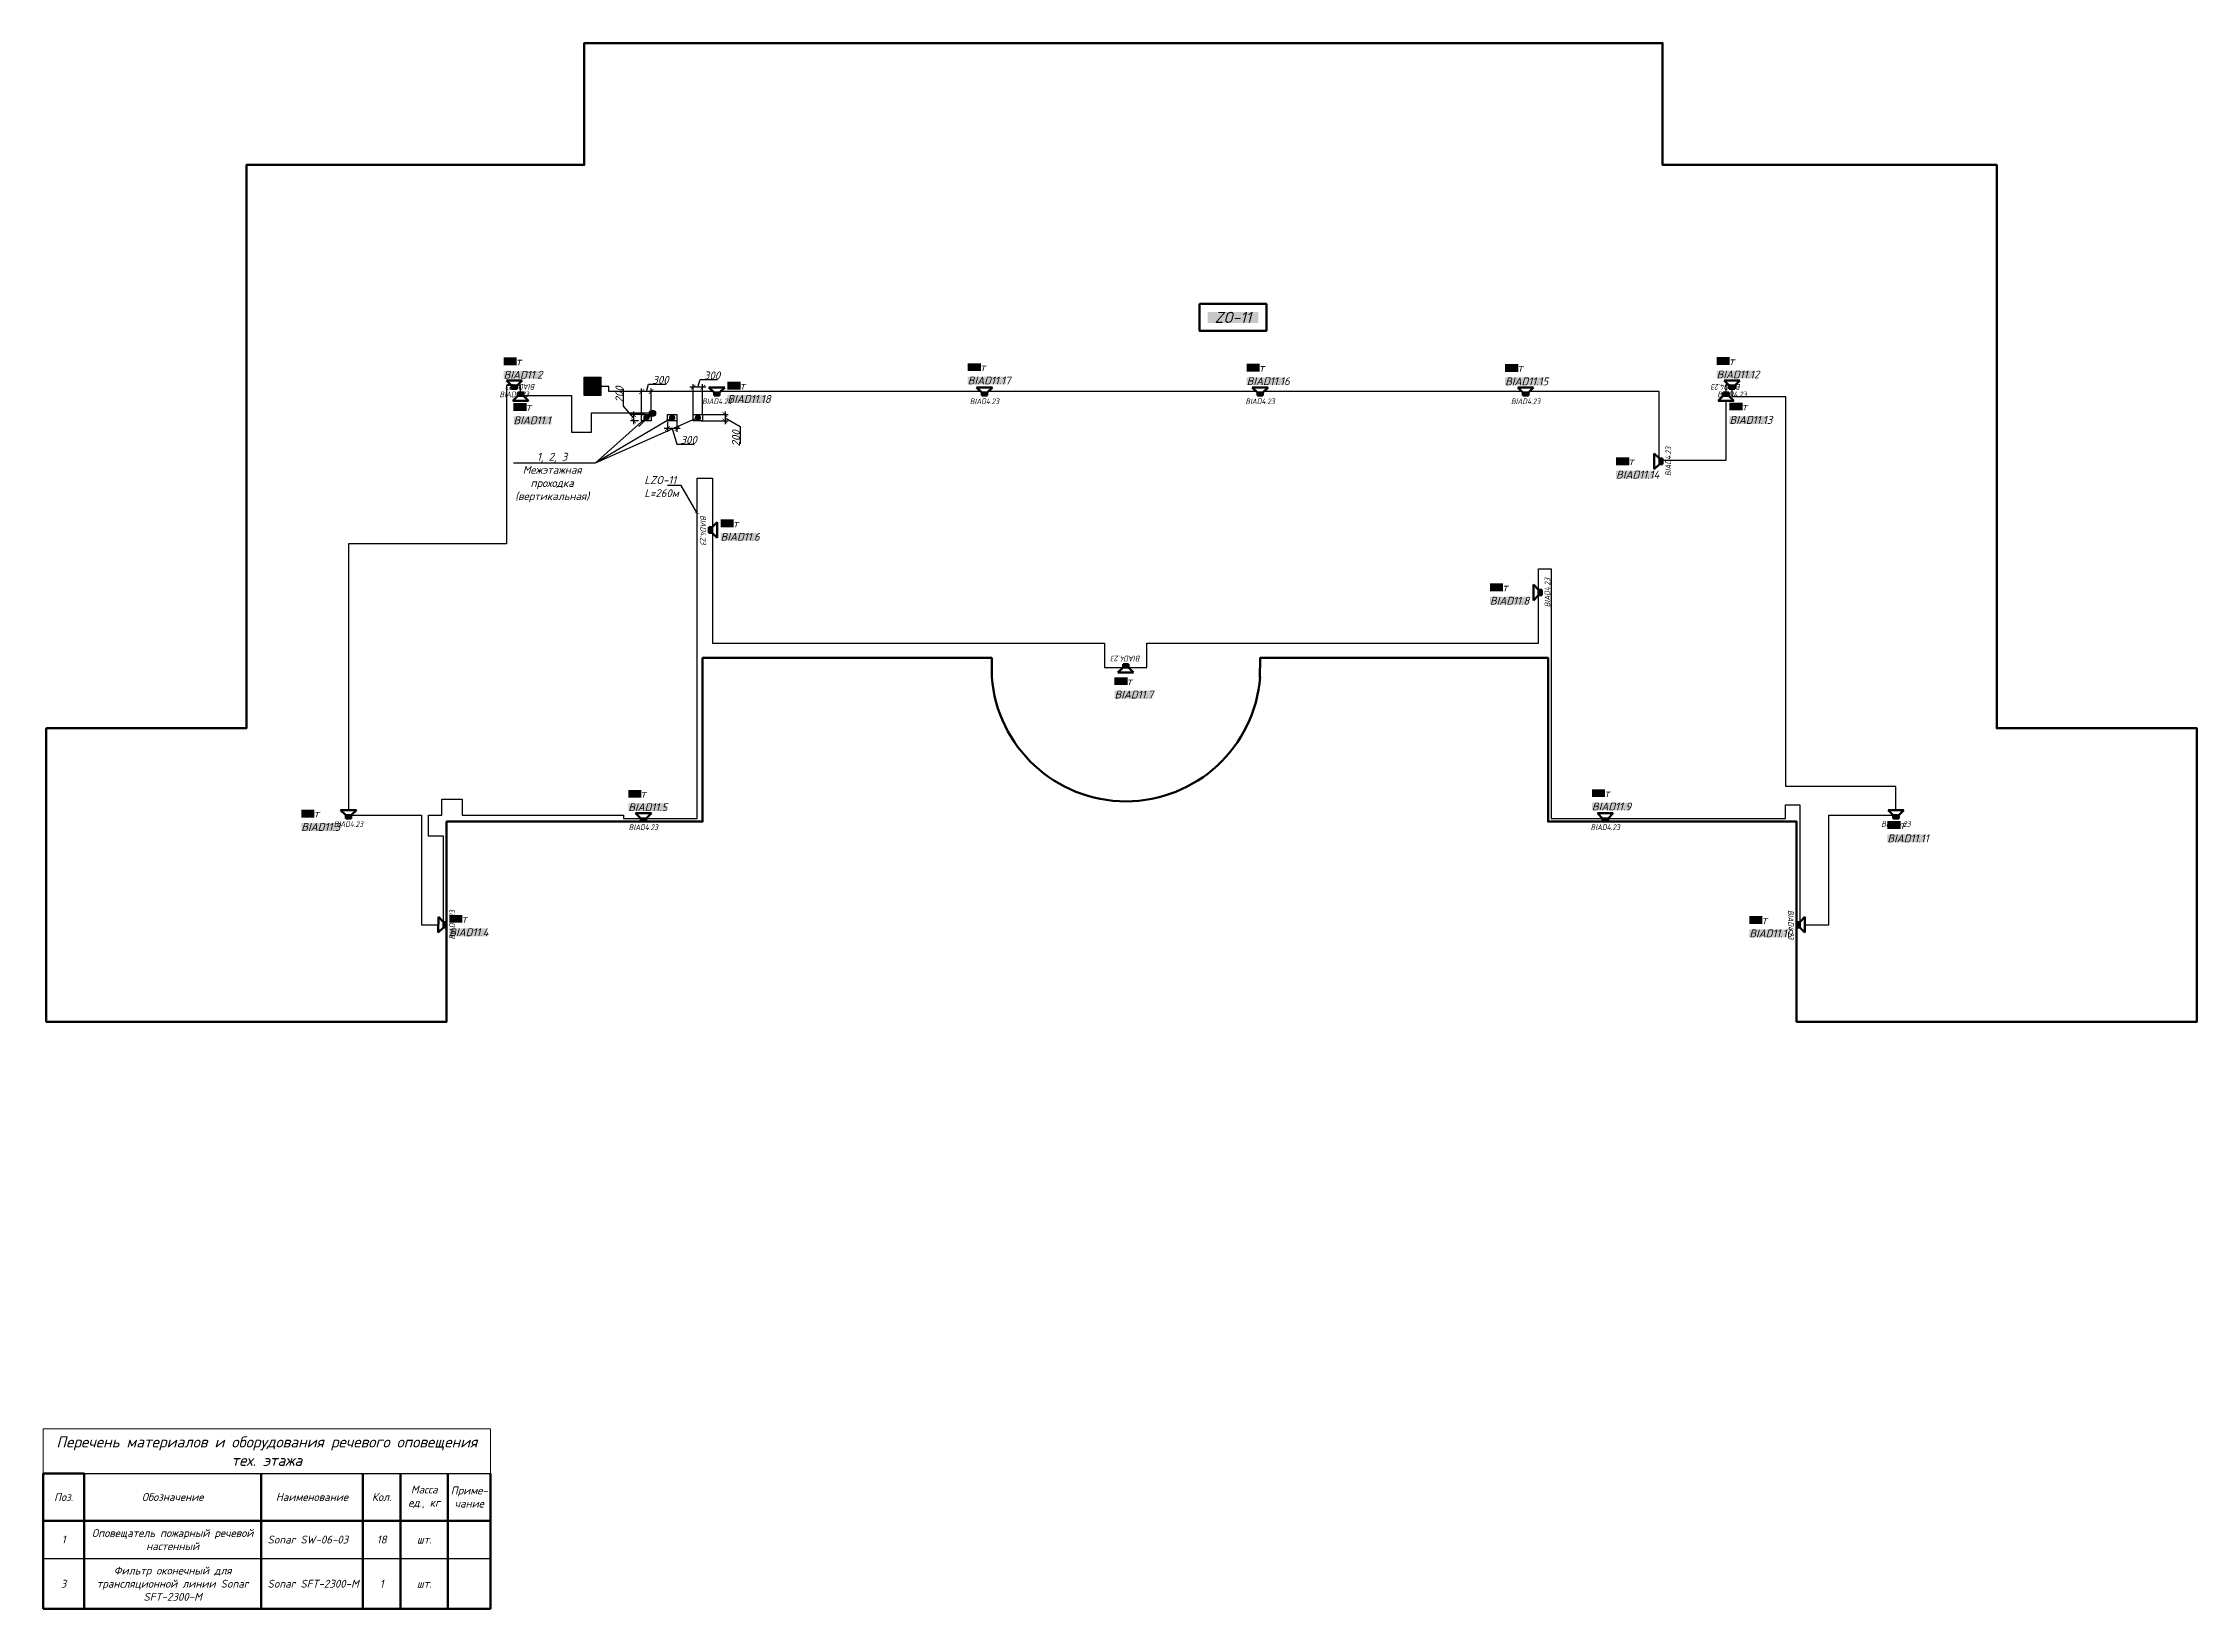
# Model space of a CAD drawing. Extents: x -152830 to 1281226, y -304852 to -2349.
# Drawn here: x 833059 to 901374, y -142658 to -92985 of the extents above; entities that cross this region are included whole.
import ezdxf
from ezdxf import colors
from ezdxf.entities.mleader import LeaderData, LeaderLine
from ezdxf.enums import TextEntityAlignment as Align
from ezdxf.math import Vec2, Vec3

# ---------------------------------------------------------------- set-up
doc = ezdxf.new("R2010")
doc.units = 0
doc.header["$LTSCALE"] = 100
doc.header["$PDMODE"] = 1
doc.header["$PDSIZE"] = 200
doc.linetypes.add('CONTI', pattern=[0])
doc.layers.get('Defpoints').update_dxf_attribs({"color": 42})
for name, color, linetype in [('_1', 7, 'Continuous'), ('_Мэжэтажная', 7, 'Continuous'), ('_СОУЭ_Аннотации', 7, 'Continuous'), ('ODG - Проводка', 3, 'Continuous')]:
    doc.layers.add(name, color=color, linetype=linetype)
for name, color, linetype, lineweight in [('_13_СОУЭ_линии', 5, 'Continuous', 70), ('_СОУЭ Оповещение_речевое', 7, 'Continuous', 30), ('НО Оповещатели Речь', 5, 'Continuous', 50), ('Радио', 5, 'Continuous', 30), ('СС_СКК_Лоток', 170, 'Continuous', 30)]:
    doc.layers.add(name, color=color, linetype=linetype, lineweight=lineweight)
doc.styles.add('BRAZEN-txt', font='isocpeui.ttf')
doc.styles.add('ISOCPEUR', font='isocpeui.ttf', dxfattribs={"height": 250})
doc.styles.add('OlympDesign', font='isocpeui.ttf', dxfattribs={"height": 250})
doc.linetypes.add('Открыто в трубе', pattern='A,2,[1,BDG_GOST,S=1,R=0,X=0,Y=0],-4', length=6)
doc.dimstyles.new('BRAZEN-Размеры_осевые', dxfattribs={"dimscale": 0, "dimtxt": 350, "dimasz": 150, "dimexe": 100, "dimexo": 100, "dimgap": 70, "dimtad": 1, "dimdec": 0, "dimzin": 0, "dimdsep": 46, "dimtxsty": 'BRAZEN-txt', "dimblk": 'ARCHTICK', "dimcen": 1, "dimdle": 100, "dimadec": 0, "dimazin": 0, "dimtfac": 1, "dimtdec": 0, "dimtofl": 0, "dimtmove": 1, "dimatfit": 3, "dimfxl": 1, "dimtolj": 1, "dimtzin": 0, "dimarcsym": 0})

# ---------------------------------------------------------------- blocks, each defined once
blk = doc.blocks.new('_ArchTick')
at = {"color": 0, "linetype": 'ByBlock', "const_width": 0.15}
blk.add_lwpolyline([(-0.5, -0.5), (0.5, 0.5)], dxfattribs=at)
blk = doc.blocks.new('*D270')
at = {"layer": 'Defpoints', "color": 0, "transparency": 16777216}
for p in [(852044, -104042), (852044, -104900), (852345, -104870)]:
    blk.add_point(p, dxfattribs=at)
at = {"layer": 'СС_СКК_Лоток', "color": 0, "linetype": 'Continuous', "lineweight": -2, "transparency": 16777216}
for p, q in [((852194, -104042), (852266, -103802)), ((852266, -103802), (852817, -103802)), ((852445, -104042), (851944, -104042)), ((852044, -104800), (852044, -103942)), ((852345, -104770), (852345, -103942))]:
    blk.add_line(p, q, dxfattribs=at)
at = {"layer": 'СС_СКК_Лоток', "color": 0, "lineweight": -2, "transparency": 16777216, "xscale": 150, "yscale": 150, "zscale": 150, "rotation": 180}
blk.add_blockref('_ArchTick', (852044, -104042), dxfattribs=at)
at = {"layer": 'СС_СКК_Лоток', "color": 0, "lineweight": -2, "transparency": 16777216, "xscale": 150, "yscale": 150, "zscale": 150}
blk.add_blockref('_ArchTick', (852345, -104042), dxfattribs=at)
at = {"layer": 'СС_СКК_Лоток', "color": 0, "lineweight": 0, "transparency": 16777216, "insert": (852642, -103667), "char_height": 250, "width": 731.08, "attachment_point": 5, "style": 'ISOCPEUR'}
blk.add_mtext('\\A1;300', dxfattribs=at)
blk = doc.blocks.new('*D271')
at = {"layer": 'Defpoints', "color": 0, "transparency": 16777216}
for p in [(851788, -104971), (852049, -104971), (852244, -104770)]:
    blk.add_point(p, dxfattribs=at)
at = {"layer": 'СС_СКК_Лоток', "color": 0, "linetype": 'Continuous', "lineweight": -2, "transparency": 16777216}
for p, q in [((851472, -104506), (851472, -103955)), ((851788, -104870), (851472, -104506)), ((852144, -104770), (851688, -104770)), ((851949, -104971), (851688, -104971)), ((851788, -104670), (851788, -105071))]:
    blk.add_line(p, q, dxfattribs=at)
at = {"layer": 'СС_СКК_Лоток', "color": 0, "lineweight": -2, "transparency": 16777216, "xscale": 150, "yscale": 150, "zscale": 150}
for p, rotation in [((851788, -104770), 90), ((851788, -104971), 270)]:
    blk.add_blockref('_ArchTick', p, dxfattribs=dict(at, rotation=rotation))
at = {"layer": 'СС_СКК_Лоток', "color": 0, "lineweight": 0, "transparency": 16777216, "insert": (851337, -104131), "char_height": 250, "width": 731.08, "attachment_point": 5, "rotation": 90, "style": 'ISOCPEUR'}
blk.add_mtext('\\A1;200', dxfattribs=at)
blk = doc.blocks.new('_Dot')
at = {"color": 0, "linetype": 'ByBlock', "lineweight": -2}
blk.add_line((-0.5, 0), (-1, 0), dxfattribs=at)
at = {"color": 0, "linetype": 'ByBlock', "const_width": 0.5}
blk.add_lwpolyline([(-0.25, 0, 1), (0.25, 0, 1)], format="xyb", close=True, dxfattribs=at)
blk = doc.blocks.new('*D272')
at = {"layer": 'Defpoints', "color": 0, "transparency": 16777216}
for p in [(853677, -103902), (853677, -104900), (853979, -104870)]:
    blk.add_point(p, dxfattribs=at)
at = {"layer": 'СС_СКК_Лоток', "color": 0, "linetype": 'Continuous', "lineweight": -2, "transparency": 16777216}
for p, q in [((853677, -104800), (853677, -103802)), ((853828, -103902), (853900, -103662)), ((853900, -103662), (854451, -103662)), ((853979, -104770), (853979, -103802)), ((854079, -103902), (853577, -103902))]:
    blk.add_line(p, q, dxfattribs=at)
at = {"layer": 'СС_СКК_Лоток', "color": 0, "lineweight": -2, "transparency": 16777216, "xscale": 150, "yscale": 150, "zscale": 150, "rotation": 180}
blk.add_blockref('_ArchTick', (853677, -103902), dxfattribs=at)
at = {"layer": 'СС_СКК_Лоток', "color": 0, "lineweight": -2, "transparency": 16777216, "xscale": 150, "yscale": 150, "zscale": 150}
blk.add_blockref('_ArchTick', (853979, -103902), dxfattribs=at)
at = {"layer": 'СС_СКК_Лоток', "color": 0, "lineweight": 0, "transparency": 16777216, "insert": (854276, -103527), "char_height": 250, "width": 731.08, "attachment_point": 5, "style": 'ISOCPEUR'}
blk.add_mtext('\\A1;300', dxfattribs=at)
blk = doc.blocks.new('*D273')
at = {"layer": 'Defpoints', "color": 0, "transparency": 16777216}
for p in [(853828, -104971), (853878, -104770), (854688, -104971)]:
    blk.add_point(p, dxfattribs=at)
at = {"layer": 'СС_СКК_Лоток', "color": 0, "linetype": 'Continuous', "lineweight": -2, "transparency": 16777216}
for p, q in [((853928, -104971), (854788, -104971)), ((853978, -104770), (854788, -104770)), ((854688, -104670), (854688, -105071)), ((854688, -104870), (855170, -105149)), ((855170, -105149), (855170, -105700))]:
    blk.add_line(p, q, dxfattribs=at)
at = {"layer": 'СС_СКК_Лоток', "color": 0, "lineweight": -2, "transparency": 16777216, "xscale": 150, "yscale": 150, "zscale": 150}
for p, rotation in [((854688, -104770), 90), ((854688, -104971), 270)]:
    blk.add_blockref('_ArchTick', p, dxfattribs=dict(at, rotation=rotation))
at = {"layer": 'СС_СКК_Лоток', "color": 0, "lineweight": 0, "transparency": 16777216, "insert": (855035, -105525), "char_height": 250, "width": 731.08, "attachment_point": 5, "rotation": 90, "style": 'ISOCPEUR'}
blk.add_mtext('\\A1;200', dxfattribs=at)
blk = doc.blocks.new('*D274')
at = {"layer": 'Defpoints', "color": 0, "transparency": 16777216}
for p in [(852861, -104900), (853162, -104870), (852861, -105216)]:
    blk.add_point(p, dxfattribs=at)
at = {"layer": 'СС_СКК_Лоток', "color": 0, "linetype": 'Continuous', "lineweight": -2, "transparency": 16777216}
for p, q in [((852861, -105000), (852861, -105316)), ((853162, -104970), (853162, -105316)), ((853262, -105216), (852761, -105216)), ((853011, -105216), (853158, -105706)), ((853158, -105706), (853709, -105706))]:
    blk.add_line(p, q, dxfattribs=at)
at = {"layer": 'СС_СКК_Лоток', "color": 0, "lineweight": -2, "transparency": 16777216, "xscale": 150, "yscale": 150, "zscale": 150, "rotation": 180}
blk.add_blockref('_ArchTick', (852861, -105216), dxfattribs=at)
at = {"layer": 'СС_СКК_Лоток', "color": 0, "lineweight": -2, "transparency": 16777216, "xscale": 150, "yscale": 150, "zscale": 150}
blk.add_blockref('_ArchTick', (853162, -105216), dxfattribs=at)
at = {"layer": 'СС_СКК_Лоток', "color": 0, "lineweight": 0, "transparency": 16777216, "insert": (853534, -105571), "char_height": 250, "width": 731.08, "attachment_point": 5, "style": 'ISOCPEUR'}
blk.add_mtext('\\A1;300', dxfattribs=at)
blk = doc.blocks.new('*U120')
at = {"layer": 'ODG - Проводка'}
h = blk.add_hatch(color=0, dxfattribs=at)
edge = h.paths.add_edge_path()
edge.add_arc((0, 0), 50, 0, 360)
at = {"layer": 'ODG - Проводка', "color": 0}
for points in [[(0, 0), (212, 212)], [(35, 35), (85, 122)], [(35, 35), (122, 85)]]:
    blk.add_lwpolyline(points, dxfattribs=at)
blk.add_circle((0, 0), 50, dxfattribs=at)
blk = doc.blocks.new('SFT-2300-М')
at = {"true_color": 0xffffff}
h = blk.add_hatch(color=7, dxfattribs=at)
h.dxf.hatch_style = 1
h.paths.add_polyline_path([(250, 292), (-274, 292), (-274, -295), (250, -295)])
at = {"layer": '_1', "lineweight": 30}
h = blk.add_hatch(color=5, dxfattribs=at)
h.dxf.hatch_style = 1
h.paths.add_polyline_path([(177, -2, 1), (-202, -2, 1)])
at = {"color": 5, "lineweight": 30}
blk.add_lwpolyline([(-274, 292), (250, 292), (250, -295), (-274, -295)], close=True, dxfattribs=at)
blk.add_circle((-12, -2), 189, dxfattribs=at)
blk = doc.blocks.new('*U104')
at = {"color": 5}
blk.add_wipeout([(-348, 366), (348, 366), (121, 140), (121, 0), (-121, 0), (-121, 140)], dxfattribs=at).dxf.layer = 'НО Оповещатели Речь'
at = {"layer": 'НО Оповещатели Речь'}
h = blk.add_hatch(color=5, dxfattribs=at)
h.dxf.hatch_style = 1
h.set_gradient(color1=(0, 0, 255), color2=(0, 0, 255), tint=1)
h.paths.add_polyline_path([(-121, 0), (121, 0), (121, 140), (-121, 140)])
at = {"layer": 'НО Оповещатели Речь', "color": 5}
for p, q in [((-121, 140), (-348, 366)), ((-348, 366), (348, 366)), ((121, 140), (-121, 140)), ((-121, 140), (-121, 0)), ((-121, 0), (121, 0)), ((121, 140), (348, 366)), ((121, 0), (121, 140))]:
    blk.add_line(p, q, dxfattribs=at)
at = {"layer": 'Defpoints', "lineweight": 50, "ltscale": 100, "style": 'OlympDesign', "width": 0.8}
blk.add_text('BIAD4.23', height=250, dxfattribs=at).set_placement((0, -250), align=Align.MIDDLE_CENTER)
blk = doc.blocks.new('*T2341')
at = {"color": 0, "lineweight": 50, "transparency": 16777216}
for p, q in [((0, -1410), (1300, -1410)), ((0, -1410), (0, -5710)), ((1300, -1410), (1300, -5710)), ((6919, -1410), (6919, -5710)), ((10139, -1410), (10139, -5710)), ((11339, -1410), (11339, -5710)), ((12839, -1410), (12839, -5710)), ((14195, -1410), (14195, -5710)), ((0, -2910), (14195, -2910)), ((0, -5710), (14195, -5710))]:
    blk.add_line(p, q, dxfattribs=at)
at = {"color": 0, "linetype": 'ByBlock', "lineweight": -2, "transparency": 16777216}
blk.add_line((1300, -1410), (14195, -1410), dxfattribs=at)
at = {"color": 0, "transparency": 16777216}
for p, q in [((0, -4110), (1300, -4110)), ((12839, -4110), (14195, -4110))]:
    blk.add_line(p, q, dxfattribs=at)
at = {"color": 0, "lineweight": -2, "transparency": 16777216}
blk.add_line((1300, -4110), (12839, -4110), dxfattribs=at)
at = {"layer": 'Defpoints', "color": 8, "linetype": 'ByBlock', "lineweight": 0, "transparency": 16777216}
for p, q in [((0, 0), (14195, 0)), ((0, 0), (0, -1410)), ((14195, 0), (14195, -1410))]:
    blk.add_line(p, q, dxfattribs=at)
at = {"color": 0, "transparency": 16777216, "style": 'OlympDesign'}
for s, insert, char_height, width, attachment_point in [('Перечень материалов и оборудования речевого оповещения тех. этажа', (7097, -705), 350, 13794.54, 5), ('Поз.', (650, -2160), 250, 900, 5), ('Обозначение', (4110, -2160), 250, 5219.44, 5), ('Наименование', (8529, -2160), 250, 2819.56, 5), ('Кол.', (10739, -2160), 250, 800, 5), ('Масса ед., кг', (12089, -2160), 250, 1100, 5), ('Приме- чание', (13517, -2160), 250, 955.55, 5), ('1', (650, -3510), 250, 900, 5), ('Оповещатель пожарный речевой настенный ', (4110, -3510), 250, 5219.44, 5), ('Sonar SW-06-03', (7119, -3510), 250, 2819.56, 4), ('18', (10739, -3510), 250, 800, 5), ('шт.', (12089, -3510), 250, 1100, 5), ('Фильтр оконечный для трансляционной линии Sonar SFT-2300-М', (4110, -4910), 250, 5219.44, 5), ('3', (650, -4910), 250, 900, 5), ('Sonar SFT-2300-М', (7119, -4910), 250, 2819.56, 4), ('1', (10739, -4910), 250, 800, 5), ('шт.', (12089, -4910), 250, 1100, 5)]:
    blk.add_mtext(s, dxfattribs=dict(at, insert=insert, char_height=char_height, width=width, attachment_point=attachment_point))

msp = doc.modelspace()

# ---------------------------------------------------------------- linework, layer by layer
at = {"layer": '_13_СОУЭ_линии', "color": 5, "lineweight": 30}
msp.add_lwpolyline([(852388.060668, -104729.312879), (850441.672991, -104729.312879), (850441.672991, -105342.062362), (849829.69079, -105342.062362), (849829.69079, -104170.193022), (848196.114245, -104170.193022), (848196.114245, -103852.037002), (847761.241756, -103852.037002), (847761.241756, -108872.902331), (842746.120776, -108872.902331), (842746.120776, -117479.42613), (845065.164956, -117479.42613), (845065.164956, -120954.52318), (845758.237394, -120954.700446), (845758.237394, -118142.121606), (845286.027184, -118142.121606), (845286.027184, -117479.42613), (845705.201438, -117479.42613), (845705.201438, -116969.740331), (846355.647548, -116969.740331), (846355.647548, -117479.42613), (851465.817071, -117479.42613), (851465.817071, -117579.42613), (853799.955811, -117579.42613), (853799.955811, -106791.579279), (854288.430221, -106791.579279), (854288.430221, -112021.739117), (866728.277609, -112021.739117), (866728.277609, -112790.193014), (868069.074998, -112790.193014), (868069.074998, -112021.739117), (880493.237338, -112021.739117), (880493.237338, -109667.599976), (880891.03329, -109667.599976), (880891.03329, -117579.42613), (888321.946459, -117579.42613), (888321.946459, -117155.185247), (888774.004218, -117155.185247), (888774.004218, -120954.809572), (889694.42043, -120954.809572), (889694.42043, -117479.42613), (891828.620776, -117479.42613), (891828.620776, -116566.330939), (888332.444669, -116566.330939), (888332.444669, -104203.894837), (886636.585129, -104203.894837), (886636.585129, -103841.909093), (886435.342702, -103841.909093), (886435.342702, -106226.443667), (884314.512747, -106226.443667), (884314.512747, -104038.085156), (850999.552899, -104038.085156), (850999.552899, -103874.111523), (850748.016519, -103874.111523)], dxfattribs=at)
at = {"layer": '_Мэжэтажная', "color": 18, "lineweight": 30, "true_color": 0x000000}
for points in [[(852043.620776, -104769.809572), (852344.870052, -104769.809572), (852344.870052, -104971.018653), (852043.620776, -104971.018653)], [(852860.496138, -104769.809572), (853161.745414, -104769.809572), (853161.745414, -104971.018653), (852860.496138, -104971.018653)], [(853677.3715, -104769.809572), (853978.620776, -104769.809572), (853978.620776, -104971.018653), (853677.3715, -104971.018653)]]:
    msp.add_lwpolyline(points, close=True, dxfattribs=at)
at = {"layer": '_СОУЭ_Аннотации', "color": 1, "linetype": 'CONTI', "lineweight": 60, "ltscale": 100}
msp.add_lwpolyline([(869736.230964, -101261.542088), (871862.486964, -101261.542088), (871862.486964, -102110.051088), (869736.230964, -102110.051088)], close=True, dxfattribs=at)

# ---------------------------------------------------------------- block references
for name, p in [('SFT-2300-М', (850498.021667, -103872.507109)), ('*T2341', (833058.620776, -136948.565035))]:
    msp.add_blockref(name, p)

# ---------------------------------------------------------------- texts
at = {"layer": '_СОУЭ_Аннотации', "color": 7, "linetype": 'Открыто в трубе', "lineweight": 60, "ltscale": 100, "style": 'OlympDesign', "bg_fill": 1, "box_fill_scale": 1, "bg_fill_color": 7, "bg_fill_true_color": 16777215, "bg_fill_transparency": 0}
for s, insert, char_height, width, attachment_point in [('ZO-11', (870799.358964, -101685.796588), 350, 1602.16185265, 5), ('6Вт', (847664.55221, -102957.041278, 0), 250, 418.76026667, 1), ('6Вт', (862386.283543, -103140.016989, 0), 250, 418.76026667, 1), ('6Вт', (886137.227393, -102947.417445, 0), 250, 418.76026667, 1), ('6Вт', (871232.447138, -103159.184139, 0), 250, 418.76026667, 1), ('6Вт', (879430.162689, -103166.722871, 0), 250, 418.76026667, 1), ('6Вт', (882950.070613, -106125.327703, 0), 250, 418.76026667, 1), ('6Вт', (878949.848757, -110125.797674, 0), 250, 418.76026667, 1), ('6Вт', (851617.764815, -116674.567883, 0), 250, 418.76026667, 1), ('6Вт', (882183.820168, -116654.047082, 0), 250, 418.76026667, 1), ('6Вт', (841248.417468, -117302.066102, 0), 250, 418.76026667, 1), ('6Вт', (887175.917468, -120677.066102, 0), 250, 418.76026667, 1)]:
    msp.add_mtext(s, dxfattribs=dict(at, insert=insert, char_height=char_height, width=width, attachment_point=attachment_point))
at = {"layer": '_СОУЭ_Аннотации', "char_height": 250, "width": 1197.06228103, "attachment_point": 1, "style": 'OlympDesign', "bg_fill": 1, "box_fill_scale": 1, "bg_fill_color": 7, "bg_fill_true_color": 16777215, "bg_fill_transparency": 0}
for s, insert in [('BIAD11.13', (886547.803754, -104815.489749, 0)), ('BIAD11.7', (867042.933685, -113527.626027, 0))]:
    msp.add_mtext(s, dxfattribs=dict(at, insert=insert))

# ---------------------------------------------------------------- dimensions: what is measured, and where the dimension line sits
at = {"layer": 'СС_СКК_Лоток', "color": 7, "lineweight": 0}
for base, p1, p2, picture, middle in [((851788.3878, -104970.993268), (852244.245414, -104769.809572), (852048.55776, -104970.993268), '*D271', (851471.622117, -104496.411226)), ((854688.029251, -104971.018653), (853877.996138, -104769.809572), (853827.996138, -104971.018653), '*D273', (855170.157621, -105159.327128))]:
    dim = msp.add_linear_dim(base=base, p1=p1, p2=p2, angle=270, dimstyle='BRAZEN-Размеры_осевые', override={"dimscale": 1, "dimtxt": 250, "dimgap": 10, "dimrnd": 50, "dimtxsty": 'ISOCPEUR'}, dxfattribs=at)
    dim.commit()
    dim.dimension.update_dxf_attribs({"geometry": picture, "text_midpoint": middle, "dimtype": 160})
for base, p1, p2, picture, middle in [((852043.631259, -104042.218663), (852344.870052, -104870.414112), (852043.631259, -104899.767874), '*D270', (852276.250655, -103667.218663)), ((853677.381983, -103901.587141), (853978.620776, -104870.414112), (853677.381983, -104899.767874), '*D272', (853910.00138, -103526.587141)), ((852860.506621, -105216.432628), (853161.745414, -104870.414112), (852860.506621, -104899.767874), '*D274', (853168.126018, -105571.432628))]:
    dim = msp.add_linear_dim(base=base, p1=p1, p2=p2, angle=180, dimstyle='BRAZEN-Размеры_осевые', override={"dimscale": 1, "dimtxt": 250, "dimgap": 10, "dimrnd": 50, "dimtxsty": 'ISOCPEUR'}, dxfattribs=at)
    dim.commit()
    dim.dimension.update_dxf_attribs({"geometry": picture, "text_midpoint": middle})

# ---------------------------------------------------------------- next in the draw order: leaders
at = {"layer": '_Мэжэтажная', "color": 7, "lineweight": 0}
ml = msp.add_multileader_mtext('Standard', dxfattribs=at)
ml.set_content('1, 2, 3^JМежэтажная проходка (вертикальная)', color=7, style='ISOCPEUR')
ml.set_leader_properties()
ml.set_arrow_properties(name='DOT')
ml.build(insert=Vec2(0, 0))
ml.multileader.update_dxf_attribs({"text_left_attachment_type": 6, "text_right_attachment_type": 6, "dogleg_length": 100, "arrow_head_size": 200})
ctx = ml.context
ctx.base_point, ctx.char_height, ctx.arrow_head_size, ctx.landing_gap_size, ctx.plane_origin = Vec3(847945.465823, -106307.577341), 250, 200, 0, Vec3(860436.865871, -106802.732589)
ctx.left_attachment, ctx.right_attachment, ctx.text_align_type = 6, 6, 1
notes = []
notes.append((ctx, [(0, (1, 1, 0), (850566.109762, -106307.577341), (-1, 0), 100, [(0, [(852194.245414, -104870.414112)], 0, [])])]))
ctx.mtext.insert, ctx.mtext.width, ctx.mtext.alignment, ctx.mtext.flow_direction = Vec3(849205.787793, -105982.577341), 2467.27373386, 2, 5
ctx.mtext.has_bg_fill, ctx.mtext.bg_color, ctx.mtext.bg_scale_factor, ctx.mtext.bg_transparency, ctx.mtext.use_window_bg_color = 1, -1027028792, 1.5, 0, 1
for ctx, leaders in notes:
    for number, flags, end, landing, length, lines in leaders:
        leader = LeaderData()
        leader.index, (leader.has_last_leader_line, leader.has_dogleg_vector, leader.attachment_direction) = number, flags
        leader.last_leader_point, leader.dogleg_vector, leader.dogleg_length = Vec3(end), Vec3(landing), length
        for number, points, colour, breaks in lines:
            line = LeaderLine()
            line.index, line.vertices, line.color, line.breaks = number, Vec3.list(points), colors.encode_raw_color(colour), breaks
            leader.lines.append(line)
        ctx.leaders.append(leader)

# ---------------------------------------------------------------- next in the draw order: leaders
ml = msp.add_multileader_mtext('Standard', dxfattribs=at)
ml.set_content('1, 2, 3^JМежэтажная проходка (вертикальная)', color=7, style='ISOCPEUR')
ml.set_leader_properties()
ml.set_arrow_properties(name='DOT')
ml.build(insert=Vec2(0, 0))
ml.multileader.update_dxf_attribs({"text_left_attachment_type": 6, "text_right_attachment_type": 6, "dogleg_length": 100, "arrow_head_size": 200})
ctx = ml.context
ctx.base_point, ctx.char_height, ctx.arrow_head_size, ctx.landing_gap_size, ctx.plane_origin = Vec3(847945.465823, -106307.577341), 250, 200, 0, Vec3(860436.865871, -106802.732589)
ctx.left_attachment, ctx.right_attachment, ctx.text_align_type = 6, 6, 1
notes = []
notes.append((ctx, [(0, (1, 1, 0), (850566.109762, -106307.577341), (-1, 0), 100, [(0, [(853827.996138, -104870.414112)], 0, [])])]))
ctx.mtext.insert, ctx.mtext.width, ctx.mtext.alignment, ctx.mtext.flow_direction = Vec3(849205.787793, -105982.577341), 2467.27373386, 2, 5
ctx.mtext.has_bg_fill, ctx.mtext.bg_color, ctx.mtext.bg_scale_factor, ctx.mtext.bg_transparency, ctx.mtext.use_window_bg_color = 1, -1027028792, 1.5, 0, 1
for ctx, leaders in notes:
    for number, flags, end, landing, length, lines in leaders:
        leader = LeaderData()
        leader.index, (leader.has_last_leader_line, leader.has_dogleg_vector, leader.attachment_direction) = number, flags
        leader.last_leader_point, leader.dogleg_vector, leader.dogleg_length = Vec3(end), Vec3(landing), length
        for number, points, colour, breaks in lines:
            line = LeaderLine()
            line.index, line.vertices, line.color, line.breaks = number, Vec3.list(points), colors.encode_raw_color(colour), breaks
            leader.lines.append(line)
        ctx.leaders.append(leader)

# ---------------------------------------------------------------- next in the draw order: leaders
ml = msp.add_multileader_mtext('Standard', dxfattribs=at)
ml.set_content('1, 2, 3^JМежэтажная проходка (вертикальная)', color=7, style='ISOCPEUR')
ml.set_leader_properties()
ml.set_arrow_properties(name='DOT')
ml.build(insert=Vec2(0, 0))
ml.multileader.update_dxf_attribs({"text_left_attachment_type": 6, "text_right_attachment_type": 6, "dogleg_length": 100, "arrow_head_size": 200})
ctx = ml.context
ctx.base_point, ctx.char_height, ctx.arrow_head_size, ctx.landing_gap_size, ctx.plane_origin = Vec3(847945.465823, -106307.577341), 250, 200, 0, Vec3(860436.865871, -106802.732589)
ctx.left_attachment, ctx.right_attachment, ctx.text_align_type = 6, 6, 1
notes = []
notes.append((ctx, [(0, (1, 1, 0), (850566.109762, -106307.577341), (-1, 0), 100, [(0, [(853011.120776, -104870.414112)], 0, [])])]))
ctx.mtext.insert, ctx.mtext.width, ctx.mtext.alignment, ctx.mtext.flow_direction = Vec3(849205.787793, -105982.577341), 2467.27373386, 2, 5
ctx.mtext.has_bg_fill, ctx.mtext.bg_color, ctx.mtext.bg_scale_factor, ctx.mtext.bg_transparency, ctx.mtext.use_window_bg_color = 1, -1027028792, 1.5, 0, 1
for ctx, leaders in notes:
    for number, flags, end, landing, length, lines in leaders:
        leader = LeaderData()
        leader.index, (leader.has_last_leader_line, leader.has_dogleg_vector, leader.attachment_direction) = number, flags
        leader.last_leader_point, leader.dogleg_vector, leader.dogleg_length = Vec3(end), Vec3(landing), length
        for number, points, colour, breaks in lines:
            line = LeaderLine()
            line.index, line.vertices, line.color, line.breaks = number, Vec3.list(points), colors.encode_raw_color(colour), breaks
            leader.lines.append(line)
        ctx.leaders.append(leader)

# ---------------------------------------------------------------- next in the draw order: linework, layer by layer
at = {"layer": '_СОУЭ_Аннотации', "color": 67, "linetype": 'CONTI', "lineweight": 60, "ltscale": 100, "true_color": 0x727430}
msp.add_lwpolyline([(871656.058054, -113118.858895), (871659.464254, -112489.809572), (880793.620776, -112489.809572), (880793.620776, -117679.809572), (888673.620776, -117679.809572), (888673.620776, -124029.809572), (901373.620776, -124029.809572), (901373.620776, -114719.809572), (895023.620776, -114719.809572), (895023.620776, -96849.809572), (884423.620776, -96849.809572), (884423.620776, -92984.809572), (850223.620776, -92984.809572), (850223.620776, -96849.809572), (839508.620776, -96849.809572), (839508.620776, -114719.809572), (833158.620776, -114719.809572), (833158.613053, -124029.809563), (845858.852097, -124029.809563), (845858.852097, -117679.809572), (853978.620776, -117679.809572), (853978.620776, -112489.809572), (863149.335184, -112489.809572), (863149.335184, -113089.94865, 0.9283751995), (871658.318264, -113089.809572)], format="xyb", dxfattribs=at)

# ---------------------------------------------------------------- next in the draw order: block references
at = {"layer": 'Радио', "xscale": 2, "yscale": 2, "zscale": 2, "rotation": 178.7329526101915}
msp.add_blockref('*U120', (852388.060668, -104729.312879), dxfattribs=at)
msp.add_blockref('*U120', (852388.060668, -104729.312879), dxfattribs=at)

# ---------------------------------------------------------------- next in the draw order: texts
at = {"layer": '_СОУЭ_Аннотации', "insert": (847979.898597, -104827.492429, 0), "char_height": 250, "width": 1197.06228103, "attachment_point": 1, "style": 'OlympDesign', "bg_fill": 1, "box_fill_scale": 1, "bg_fill_color": 7, "bg_fill_true_color": 16777215, "bg_fill_transparency": 0}
msp.add_mtext('BIAD11.1', dxfattribs=at)

# ---------------------------------------------------------------- next in the draw order: block references
at = {"layer": '_СОУЭ Оповещение_речевое', "color": 4, "lineweight": 50, "xscale": 0.71930163509888, "yscale": 0.71930163509888, "zscale": 0.71930163509888}
for p in [(848003.638584, -103949.809581), (886628.620776, -103949.809572), (854428.620776, -104169.809572), (862918.620776, -104169.809572), (871661.054395, -104169.809572), (880083.620776, -104169.809572), (842746.120776, -117579.809572), (852101.120776, -117679.809572), (882608.620776, -117679.809572), (891828.620776, -117579.809572)]:
    msp.add_blockref('*U104', p, dxfattribs=at)
at = {"layer": '_СОУЭ Оповещение_речевое', "color": 4, "lineweight": 50}
for p, xscale, yscale, zscale, rotation in [((884426.103062, -106252.327286), 0.71930163509888, 0.71930163509888, 0.71930163509888, 90), ((854178.620776, -108429.809572), 0.71930163509888, 0.71930163509888, 0.71930163509888, 270), ((880593.62078, -110414.809572), 0.71930163509888, 0.71930163509888, 0.71930163509888, 90), ((867398.658783, -112689.809572), 0.71930163509888, 0.71930163509888, 0.71930163509888, 180), ((845858.620776, -120954.809572), 0.7193016350988798, 0.7193016350988798, 0.7193016350988798, 89.93771444514319), ((888673.620776, -120954.809572), 0.71930163509888, 0.71930163509888, 0.71930163509888, 270)]:
    msp.add_blockref('*U104', p, dxfattribs=dict(at, xscale=xscale, yscale=yscale, zscale=zscale, rotation=rotation))

# ---------------------------------------------------------------- next in the draw order: block references
at = {"layer": '_СОУЭ Оповещение_речевое', "color": 4, "lineweight": 50, "xscale": 0.71930163509888, "yscale": 0.71930163509888, "zscale": 0.71930163509888, "rotation": 180}
for p in [(848205.153432, -104069.809581), (886438.620776, -104069.809572)]:
    msp.add_blockref('*U104', p, dxfattribs=at)

# ---------------------------------------------------------------- next in the draw order: texts
at = {"layer": '_СОУЭ_Аннотации', "color": 7, "linetype": 'Открыто в трубе', "lineweight": 60, "ltscale": 100, "char_height": 250, "width": 418.76026667, "attachment_point": 1, "style": 'OlympDesign', "bg_fill": 1, "box_fill_scale": 1, "bg_fill_color": 7, "bg_fill_true_color": 16777215, "bg_fill_transparency": 0}
for s, insert in [('6Вт', (854763.609093, -103725.608487, 0)), ('6Вт', (854546.433828, -108098.10096, 0)), ('3Вт', (867040.602792, -113102.266544, 0)), ('6Вт', (891553.786351, -117663.789569, 0)), ('6Вт', (845939.716579, -120643.340815, 0))]:
    msp.add_mtext(s, dxfattribs=dict(at, insert=insert))
at = {"layer": '_СОУЭ_Аннотации', "char_height": 250, "width": 1197.06228103, "attachment_point": 1, "style": 'OlympDesign', "bg_fill": 1, "box_fill_scale": 1, "bg_fill_color": 7, "bg_fill_true_color": 16777215, "bg_fill_transparency": 0}
for s, insert in [('BIAD11.17', (862388.614435, -103565.376472, 0)), ('BIAD11.16', (871234.778031, -103584.543622, 0)), ('BIAD11.15', (879432.493582, -103592.082354, 0)), ('BIAD11.18', (854765.939985, -104150.967971, 0)), ('BIAD11.14', (882952.401506, -106550.687186, 0)), ('BIAD11.6', (854548.76472, -108523.460443, 0)), ('BIAD11.8', (878952.179649, -110551.157158, 0)), ('BIAD11.5', (851620.095708, -117099.927366, 0)), ('BIAD11.9', (882186.15106, -117079.406565, 0)), ('BIAD11.3', (841250.74836, -117727.425586, 0)), ('BIAD11.11', (891556.117243, -118089.149053, 0)), ('BIAD11.4', (845942.047472, -121068.700298, 0)), ('BIAD11.10', (887178.24836, -121102.425586, 0))]:
    msp.add_mtext(s, dxfattribs=dict(at, insert=insert))

# ---------------------------------------------------------------- next in the draw order: leaders
ml = msp.add_multileader_mtext('Standard')
ml.set_content('LZO-11^JL=260м', color=256, style='OlympDesign')
ml.set_leader_properties(color=256, linetype='ByLayer', lineweight=-1)
ml.set_arrow_properties(name='ARCHTICK')
ml.build(insert=Vec2(0, 0))
ml.multileader.update_dxf_attribs({"text_left_attachment_type": 6, "text_right_attachment_type": 6, "dogleg_length": 50, "arrow_head_size": 100})
ctx = ml.context
ctx.base_point, ctx.char_height, ctx.arrow_head_size, ctx.landing_gap_size, ctx.plane_origin = Vec3(852129.319615, -107021.817624), 250, 100, 0, Vec3(853633.542418, -107571.679989)
ctx.left_attachment, ctx.right_attachment = 6, 6
notes = []
notes.append((ctx, [(0, (1, 1, 0), (853299.016584, -107021.817624), (-1, 0), 50, [(0, [(853799.955811, -107902.565078)], 0, [])])]))
ctx.mtext.insert, ctx.mtext.width, ctx.mtext.flow_direction = Vec3(852129.319615, -106721.817624), 383.66637116, 5
ctx.mtext.has_bg_fill, ctx.mtext.bg_color, ctx.mtext.bg_scale_factor, ctx.mtext.bg_transparency, ctx.mtext.use_window_bg_color = 1, -1027028792, 1.5, 0, 1
for ctx, leaders in notes:
    for number, flags, end, landing, length, lines in leaders:
        leader = LeaderData()
        leader.index, (leader.has_last_leader_line, leader.has_dogleg_vector, leader.attachment_direction) = number, flags
        leader.last_leader_point, leader.dogleg_vector, leader.dogleg_length = Vec3(end), Vec3(landing), length
        for number, points, colour, breaks in lines:
            line = LeaderLine()
            line.index, line.vertices, line.color, line.breaks = number, Vec3.list(points), colors.encode_raw_color(colour), breaks
            leader.lines.append(line)
        ctx.leaders.append(leader)

# ---------------------------------------------------------------- next in the draw order: texts
for s, insert in [('BIAD11.2', (847666.883102, -103382.400762, 0)), ('BIAD11.12', (886139.558286, -103372.776928, 0))]:
    msp.add_mtext(s, dxfattribs=dict(at, insert=insert))
at = {"layer": '_СОУЭ_Аннотации', "color": 7, "linetype": 'Открыто в трубе', "lineweight": 60, "ltscale": 100, "char_height": 250, "width": 418.76026667, "attachment_point": 1, "style": 'OlympDesign', "bg_fill": 1, "box_fill_scale": 1, "bg_fill_color": 7, "bg_fill_true_color": 16777215, "bg_fill_transparency": 0}
for insert in [(847977.567705, -104402.132945, 0), (886545.472861, -104390.130265, 0)]:
    msp.add_mtext('6Вт', dxfattribs=dict(at, insert=insert))

doc.saveas('drawing.dxf')
